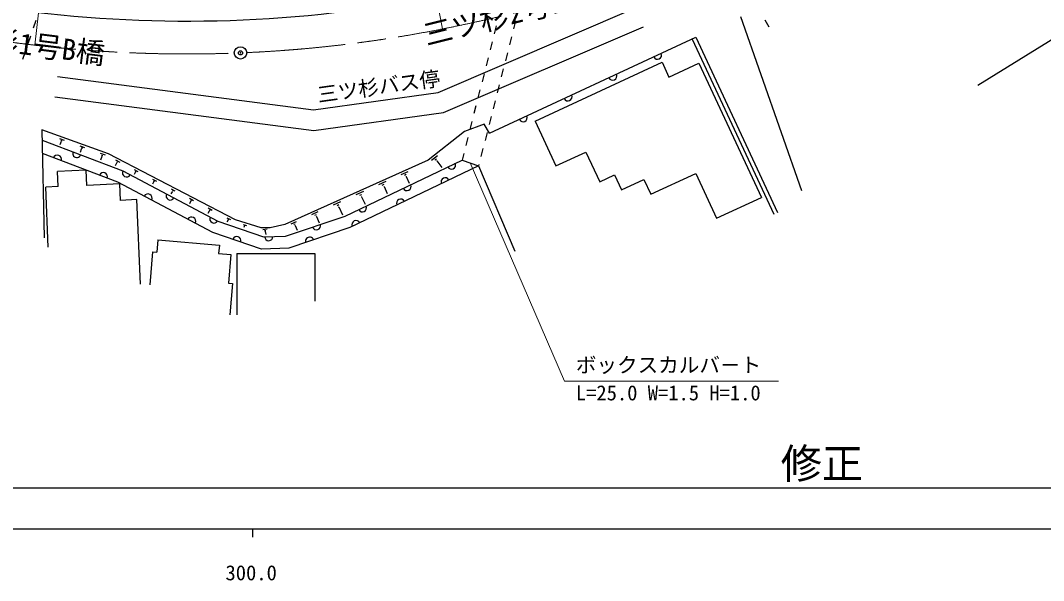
# Model space of a CAD drawing. Units: millimetres, scale not verified. Extents: x 0 to 700000, y -47500 to 447500.
# Drawn here: x 339827 to 464068, y 198715 to 266805 of the extents above; entities that cross this region are included whole.
import ezdxf
from ezdxf.enums import TextEntityAlignment as Align

# ---------------------------------------------------------------- set-up
doc = ezdxf.new("R2010")
doc.units = ezdxf.units.MM
doc.header["$LTSCALE"] = 1000
doc.header["$PDMODE"] = 32
doc.header["$PDSIZE"] = 500
doc.linetypes.add('CHAIN', pattern=[18.5, 12, -1.5, 3.5, -1.5])
doc.layers.add('作業ﾚｲﾔ1', color=7, linetype='Continuous', lineweight=25)
doc.layers.add('作業ﾚｲﾔ3', color=7, linetype='Continuous', lineweight=13)
doc.styles.add('ＭＳ ゴシック', font='')
doc.styles.get('ＭＳ ゴシック').set_extended_font_data('MS Gothic')

msp = doc.modelspace()

# ---------------------------------------------------------------- linework, layer by layer
at = {"layer": '作業ﾚｲﾔ1', "lineweight": 13}
for p, q in [((391089, 265774), (383091, 306416)), ((341557, 263799), (346341, 304950)), ((405899, 222952), (394456, 249485)), ((405899, 222952), (431899, 222952))]:
    msp.add_line(p, q, dxfattribs=at)
at = {"layer": '作業ﾚｲﾔ1'}
for p, q in [((390541, 258047), (414586, 268382)), ((427287, 267286), (434673, 246135)), ((341685, 266793), (341362, 265847)), ((391218, 255617), (415468, 266040)), ((397607, 266133), (397360, 265164)), ((399948, 266738), (399701, 265769)), ((430207, 266884), (430707, 266018)), ((468097, 266342), (456078, 258879)), ((341039, 264900), (340716, 263954)), ((396790, 253091), (421848, 264754)), ((399454, 264800), (399207, 263831)), ((421848, 264754), (431757, 243464)), ((397113, 264195), (396866, 263226)), ((421394, 264543), (431304, 243253)), ((340393, 263008), (340070, 262061)), ((396619, 262257), (396372, 261288)), ((398960, 262862), (398712, 261893)), ((398465, 260924), (398218, 259955)), ((402324, 254564), (417737, 261738)), ((417737, 261738), (418581, 259925)), ((418581, 259925), (422207, 261613)), ((422207, 261613), (429803, 245294)), ((344316, 259984), (375425, 255950)), ((396125, 260319), (395878, 259350)), ((397971, 258986), (397724, 258017)), ((343995, 257505), (375436, 253427)), ((375425, 255950), (390541, 258047)), ((395631, 258381), (395384, 257412)), ((395137, 256443), (394890, 255474)), ((397477, 257048), (397230, 256079)), ((375436, 253427), (391218, 255617)), ((396983, 255110), (396736, 254141)), ((342433, 253505), (342698, 240360)), ((350510, 250584), (342433, 253505)), ((396155, 254194), (393748, 253291)), ((394643, 254505), (394396, 253536)), ((396790, 253091), (396155, 254194)), ((402324, 254564), (404856, 249124)), ((342459, 252235), (352268, 248511)), ((344573, 252465), (345145, 252259)), ((344736, 252245), (344879, 252193)), ((393748, 253291), (389343, 249832)), ((394149, 252567), (393902, 251598)), ((396489, 253172), (396242, 252203)), ((344756, 252076), (344614, 251684)), ((344738, 252083), (344773, 252070)), ((347028, 251578), (347619, 251364)), ((347216, 251175), (347064, 250754)), ((347196, 251350), (347344, 251296)), ((347198, 251182), (347235, 251168)), ((395995, 251234), (395748, 250265)), ((351649, 247141), (342492, 250618)), ((349502, 250683), (350113, 250462)), ((349697, 250267), (349534, 249816)), ((349676, 250447), (349828, 250392)), ((349678, 250274), (349716, 250260)), ((365940, 242568), (350510, 250584)), ((351349, 249866), (351880, 249590)), ((389343, 249832), (371914, 242009)), ((379266, 243023), (393452, 249835)), ((389724, 249813), (390464, 250394)), ((390147, 249846), (390332, 249991)), ((390362, 249715), (390408, 249752)), ((390385, 249733), (391012, 248934)), ((393655, 250629), (393452, 249835)), ((393452, 249835), (395460, 249135)), ((404856, 249124), (408483, 250812)), ((408483, 250812), (410171, 247186)), ((347810, 248599), (344314, 248448)), ((347890, 246757), (347810, 248599)), ((351476, 249463), (351309, 249141)), ((351460, 249471), (351493, 249454)), ((351479, 249630), (351612, 249561)), ((352268, 248511), (363798, 242420)), ((353639, 248677), (354099, 248438)), ((395460, 249135), (379833, 241631)), ((395501, 249296), (395460, 249135)), ((395460, 249135), (399883, 238771)), ((344393, 246606), (344314, 248448)), ((353750, 248327), (353621, 248079)), ((353735, 248334), (353764, 248320)), ((353752, 248472), (353867, 248412)), ((355875, 247515), (356343, 247272)), ((355989, 247307), (356106, 247246)), ((383334, 246861), (384223, 247260)), ((386042, 248076), (386897, 248460)), ((386458, 248006), (386672, 248102)), ((386634, 247829), (386688, 247853)), ((386661, 247841), (387027, 247027)), ((410171, 247186), (411984, 248030)), ((411984, 248030), (412828, 246217)), ((412828, 246217), (415548, 247483)), ((415548, 247483), (416392, 245669)), ((416392, 245669), (421831, 248201)), ((421831, 248201), (424363, 242762)), ((344393, 246606), (342895, 246541)), ((343210, 239249), (342895, 246541)), ((351886, 246930), (347890, 246757)), ((363201, 241039), (351649, 247141)), ((351973, 244932), (351886, 246930)), ((355987, 247160), (355852, 246900)), ((355972, 247167), (356002, 247152)), ((358118, 246350), (358594, 246103)), ((358235, 246138), (358354, 246076)), ((380591, 245629), (381515, 246044)), ((383767, 246788), (383990, 246888)), ((383950, 246603), (384006, 246628)), ((383978, 246616), (384367, 245749)), ((353971, 245018), (351973, 244932)), ((354415, 234746), (353971, 245018)), ((358232, 245988), (358091, 245717)), ((358218, 245996), (358247, 245981)), ((360485, 244813), (360338, 244530)), ((360369, 245180), (360853, 244929)), ((360470, 244821), (360500, 244805)), ((360488, 244965), (360609, 244902)), ((377826, 244388), (378744, 244800)), ((381041, 245554), (381272, 245658)), ((381232, 245362), (381290, 245388)), ((381261, 245375), (381673, 244456)), ((424363, 242762), (429803, 245294)), ((362746, 243634), (362593, 243339)), ((362628, 244007), (363119, 243752)), ((362731, 243642), (362762, 243626)), ((362749, 243788), (362871, 243724)), ((375192, 243206), (375982, 243561)), ((378273, 244313), (378503, 244416)), ((378462, 244123), (378520, 244148)), ((378491, 244135), (378924, 243170)), ((363798, 242420), (369345, 240517)), ((364895, 242829), (365337, 242600)), ((365001, 242493), (364904, 242307)), ((364987, 242500), (365015, 242486)), ((365003, 242633), (365114, 242575)), ((369056, 241601), (365940, 242568)), ((372011, 240577), (379266, 243023)), ((372683, 242080), (373351, 242380)), ((375577, 243142), (375774, 243230)), ((375740, 242977), (375789, 243000)), ((375764, 242988), (376109, 242221)), ((369111, 239012), (363201, 241039)), ((366871, 242017), (367274, 241892)), ((367010, 241753), (366969, 241620)), ((366991, 241869), (367092, 241838)), ((366998, 241757), (367023, 241749)), ((370152, 241579), (369056, 241601)), ((369242, 241375), (369794, 241454)), ((369469, 241266), (369607, 241286)), ((369540, 241136), (369575, 241141)), ((369558, 241138), (369610, 240772)), ((371914, 242009), (370152, 241579)), ((379833, 241631), (372431, 239102)), ((373008, 242025), (373175, 242100)), ((373146, 241887), (373188, 241905)), ((373167, 241896), (373427, 241317)), ((356509, 240133), (356376, 238639)), ((356509, 240133), (363980, 239468)), ((369345, 240517), (372011, 240577)), ((355878, 238683), (355520, 234651)), ((355878, 238683), (356376, 238639)), ((363980, 239468), (363891, 238472)), ((372431, 239102), (369111, 239012)), ((363891, 238472), (365385, 238339)), ((365385, 238339), (365075, 234853)), ((366087, 238459), (375587, 238459)), ((366087, 238459), (366087, 231001)), ((375587, 238459), (375587, 232690)), ((365075, 234853), (365573, 234809)), ((365573, 234809), (365234, 231001)), ((40000, 205000), (579000, 205000)), ((368000, 205000), (368000, 204000))]:
    msp.add_line(p, q, dxfattribs=at)
msp.add_circle((366548, 262861), 750, dxfattribs=at)
at = {"layer": '作業ﾚｲﾔ1', "linetype": 'CHAIN', "lineweight": 13}
for centre, radius, start, end in [((356381, 442135), 179744, 279.6232, 288.54864), ((360034, 422728), 160000, 260.87453, 272.06503), ((360034, 422728), 160000, 272.60218, 279.49545)]:
    msp.add_arc(centre, radius, start, end, dxfattribs=at)
at = {"layer": '作業ﾚｲﾔ1'}
for centre, radius, start, end in [((360034, 422728), 156000, 260.87147, 279.49382), ((417189, 262586), 500, 204.95982, 24.95982), ((411749, 260054), 500, 204.95982, 24.95982), ((406309, 257522), 500, 204.95982, 24.95982), ((400870, 254990), 500, 204.95982, 24.95982), ((344295, 249933), 500, 339.21125, 159.21125), ((346666, 250638), 500, 159.21125, 339.21125), ((352710, 248277), 500, 152.15242, 332.15242), ((392169, 249219), 500, 205.65117, 25.65117), ((349905, 247804), 500, 339.21125, 159.21125), ((391403, 247187), 500, 25.65117, 205.65117), ((386760, 246621), 500, 205.65117, 25.65117), ((355304, 245210), 500, 332.15242, 152.15242), ((358015, 245475), 500, 152.15242, 332.15242), ((385995, 244590), 500, 25.65117, 205.65117), ((381351, 244024), 500, 205.65117, 25.65117), ((360610, 242408), 500, 332.15242, 152.15242), ((363321, 242672), 500, 152.15242, 332.15242), ((380586, 241992), 500, 25.65117, 205.65117), ((375772, 241845), 500, 198.62467, 18.62467), ((366104, 240043), 500, 341.07071, 161.07071), ((369981, 240532), 500, 181.29217, 1.29217), ((374946, 239961), 500, 18.865, 198.865)]:
    msp.add_arc(centre, radius, start, end, dxfattribs=at)
msp.add_point((366548, 262861), dxfattribs=at)
at = {"layer": '作業ﾚｲﾔ3', "lineweight": 25}
msp.add_line((331000, 210000), (543300, 210000), dxfattribs=at)

# ---------------------------------------------------------------- texts
at = {"layer": '作業ﾚｲﾔ1', "style": 'ＭＳ ゴシック'}
for s, height, rotation, p in [('三ツ杉2号B橋', 2566, 13.922, (399032, 267525)), ('三ツ杉1号B橋', 2566, 352.871, (339656, 264031)), ('三ツ杉バス停', 1833, 7.897, (383325, 258780))]:
    msp.add_text(s, height=height, rotation=rotation, dxfattribs=at).set_placement(p, align=Align.MIDDLE_CENTER)
msp.add_text('ボックスカルバ－ト', height=1833, dxfattribs=at).set_placement((407274, 223452), align=Align.BOTTOM_LEFT)
msp.add_text('L=25.0 W=1.5 H=1.0', height=1833, dxfattribs=at).set_placement((407274, 222452), align=Align.TOP_LEFT)
msp.add_text('300.0', height=1833, dxfattribs=at).set_placement((367844, 198195), align=Align.BOTTOM_CENTER)
at = {"layer": '作業ﾚｲﾔ3', "style": 'ＭＳ ゴシック'}
msp.add_text('修正', height=3666, dxfattribs=at).set_placement((437150, 210000), align=Align.BOTTOM_CENTER)

doc.saveas('drawing.dxf')
